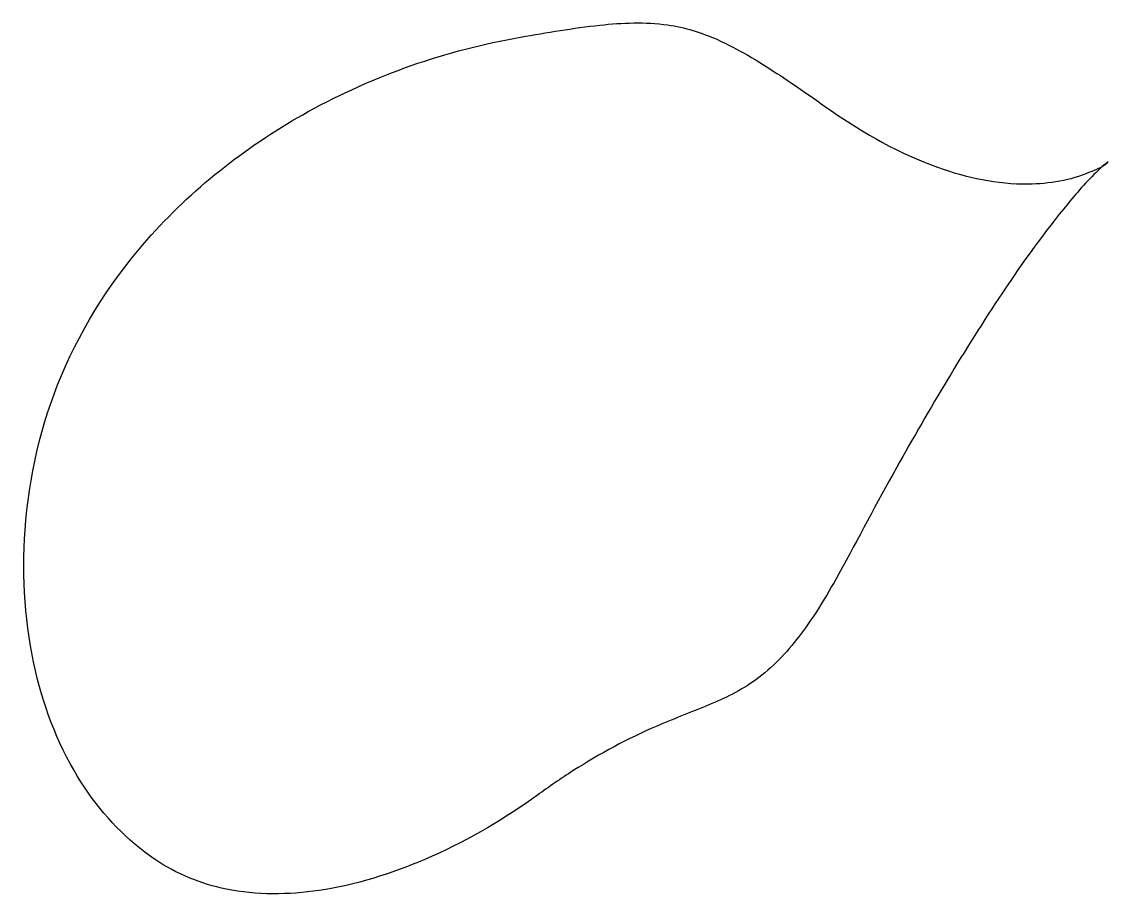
# Model space of a CAD drawing. Extents: x 0 to 443, y 0 to 357.
import ezdxf

# ---------------------------------------------------------------- set-up
doc = ezdxf.new("R2010")
doc.units = 0
doc.layers.add('Layer_1', color=7, linetype='CONTINUOUS')

msp = doc.modelspace()

# ---------------------------------------------------------------- linework, layer by layer
at = {"layer": 'Layer_1', "color": 7}
msp.add_lwpolyline([(51.971969, 15.981895)], close=True, dxfattribs=at)
for points in [[(203.405181, 350.421303), (214.149195, 352.282387), (224.900329, 354.175791), (235.747309, 355.333101)], [(235.747309, 355.333101), (244.939437, 356.313847), (254.268003, 356.736337), (263.453936, 355.431747)], [(263.453936, 355.431747), (270.471525, 354.435104), (277.298481, 352.312272), (283.765578, 349.432684)], [(116.657686, 320.001779), (143.597058, 334.903409), (173.070082, 345.166637), (203.405181, 350.421303)], [(283.765578, 349.432684), (292.296958, 345.633938), (300.291989, 340.751661), (308.093822, 335.648736)], [(308.093822, 335.648736), (315.624304, 330.723293), (322.946458, 325.490061), (330.340914, 320.36469)], [(52.64607, 269.640812), (70.903728, 289.923854), (92.804381, 306.807222), (116.657686, 320.001779)], [(330.340914, 320.36469), (343.821544, 311.020768), (358.233412, 302.837309), (373.709405, 297.294662)], [(435.970166, 295.351266), (438.394922, 296.384427), (441.02158, 297.264184), (442.939312, 299.08256)], [(443.356383, 299.467735), (442.207067, 298.71144), (441.18769, 297.77168), (440.185775, 296.83472)], [(442.939312, 299.08256), (443.030021, 299.168619), (443.43821, 299.521571), (443.356383, 299.467735)], [(373.709405, 297.294662), (385.560151, 293.050381), (398.092157, 290.343049), (410.722469, 290.506445)], [(410.722469, 290.506445), (419.327508, 290.617752), (428.026317, 291.96648), (435.970166, 295.351266)], [(440.185775, 296.83472), (435.450821, 292.406773), (431.153083, 287.533794), (427.026821, 282.542467)], [(427.026821, 282.542467), (417.382299, 270.876003), (408.576529, 258.540026), (400.170293, 245.961025)], [(15.845794, 212.168111), (24.693728, 233.254329), (37.361257, 252.6604), (52.64607, 269.640812)], [(400.170293, 245.961025), (384.69634, 222.805965), (370.57183, 198.781954), (356.890659, 174.532733)], [(1.022305, 149.08268), (2.559368, 170.717527), (7.446111, 192.150157), (15.845794, 212.168111)], [(356.890659, 174.532733), (348.818684, 160.225558), (341.36281, 145.582195), (333.407056, 131.212431)], [(5.413534, 91.041081), (0.956307, 110.009055), (-0.357192, 129.66566), (1.022305, 149.08268)], [(333.407056, 131.212431), (328.244751, 121.888224), (322.709104, 112.723965), (316.117456, 104.329786)], [(316.117456, 104.329786), (310.967132, 97.771096), (305.033539, 91.768564), (298.163272, 87.000086)], [(24.076304, 45.833359), (15.224099, 59.637025), (9.157039, 75.11041), (5.413534, 91.041081)], [(298.163272, 87.000086), (292.171621, 82.841434), (285.520677, 79.759116), (278.784939, 77.020395)], [(278.784939, 77.020395), (271.427386, 74.028861), (264.001393, 71.202643), (256.733528, 67.992615)], [(256.733528, 67.992615), (244.969178, 62.796596), (233.698366, 56.525718), (222.915635, 49.522745)], [(222.915635, 49.522745), (218.009759, 46.336565), (213.256841, 42.924635), (208.491666, 39.533)], [(51.971969, 15.981895), (40.857221, 24.009347), (31.467201, 34.30837), (24.076304, 45.833359)], [(208.491666, 39.533), (194.693548, 29.712087), (179.912546, 21.235627), (164.34008, 14.564194)], [(54.110558, 14.487054), (53.389477, 14.973441), (52.676503, 15.471848), (51.971969, 15.981895)], [(83.167259, 2.428207), (72.827069, 4.525996), (62.867209, 8.580484), (54.110558, 14.487054)], [(164.34008, 14.564194), (150.498275, 8.634191), (135.999561, 4.066179), (121.078743, 1.865776)], [(121.078743, 1.865776), (108.529306, 0.015092), (95.635157, -0.101242), (83.167259, 2.428207)]]:
    msp.add_open_spline(points, degree=3, dxfattribs=at)

doc.saveas('drawing.dxf')
